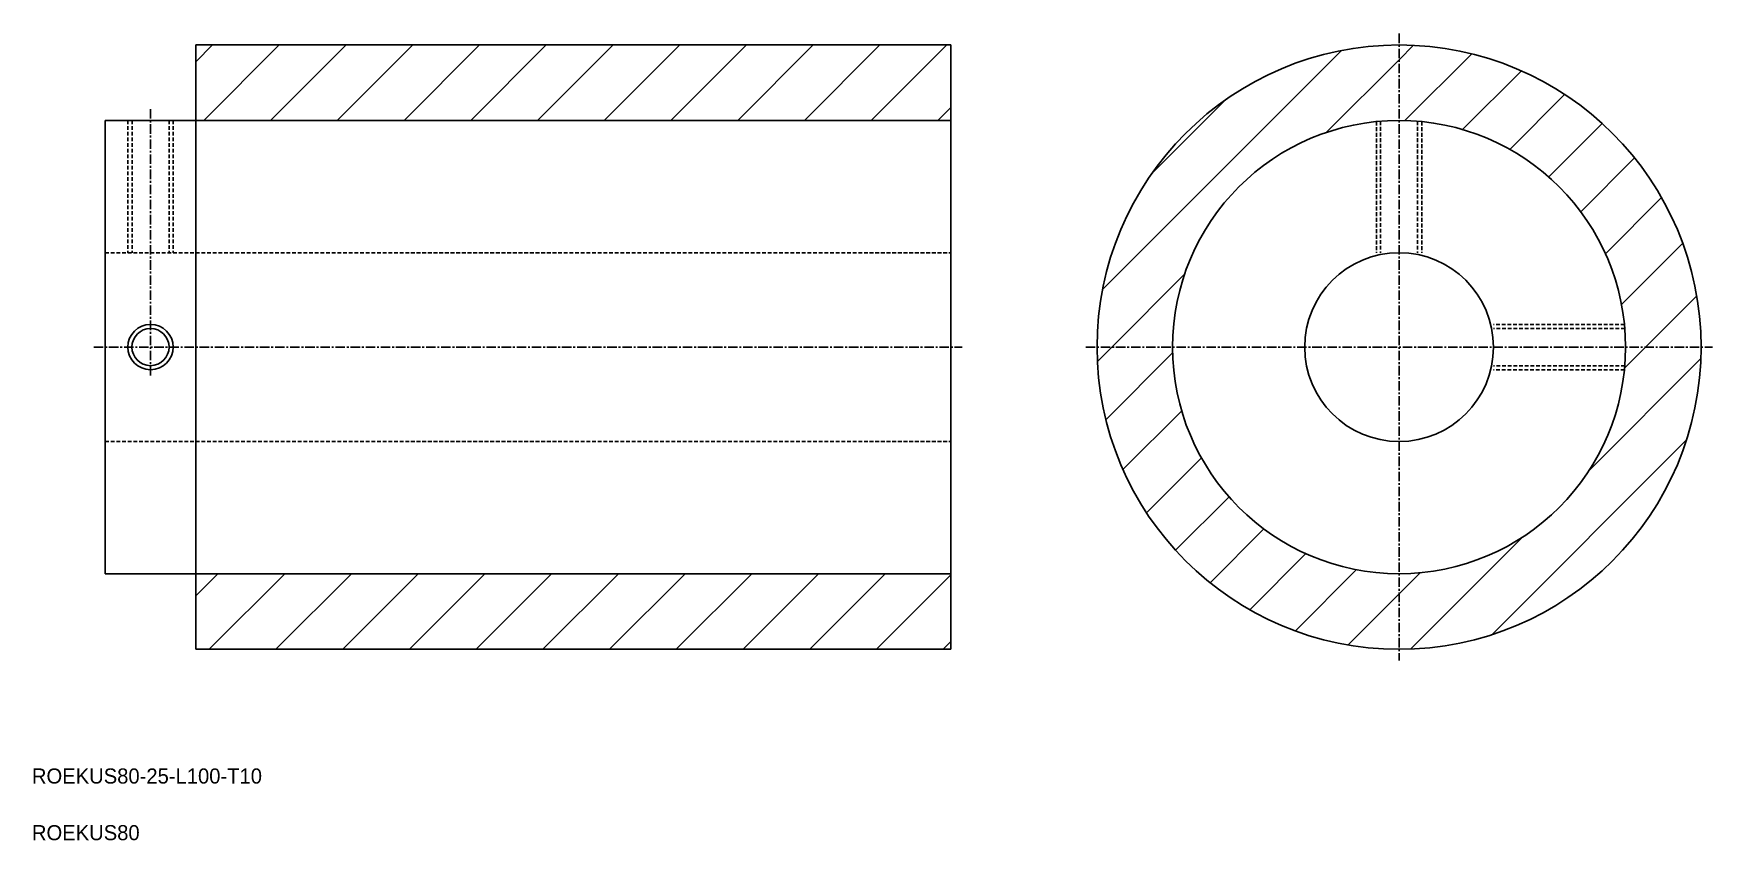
# Model space of a CAD drawing. Extents: x -86 to 136, y 371 to 478.
import ezdxf

# ---------------------------------------------------------------- set-up
doc = ezdxf.new("R2010")
doc.units = 0
doc.linetypes.add('CENTER', pattern=[2, 1.25, -0.25, 0.25, -0.25])
doc.linetypes.add('DASHED', pattern=[0.75, 0.5, -0.25])
doc.layers.get('0').update_dxf_attribs({"linetype": 'CONTINUOUS'})
doc.layers.add('CENTER', color=1, linetype='CENTER')

# ---------------------------------------------------------------- blocks, each defined once
blk = doc.blocks.new('*X2')
at = {"color": 0, "linetype": 'CONTINUOUS'}
for p, q in [((-64.8, 474.37), (-62.58, 476.59)), ((-63.74, 466.59), (-53.74, 476.59)), ((-54.9, 466.59), (-44.9, 476.59)), ((-46.06, 466.59), (-36.06, 476.59)), ((-37.22, 466.59), (-27.22, 476.59)), ((-28.38, 466.59), (-18.38, 476.59)), ((-19.54, 466.59), (-9.54, 476.59)), ((-10.7, 466.59), (-0.7, 476.59)), ((-1.87, 466.59), (8.13, 476.59)), ((6.97, 466.59), (16.97, 476.59)), ((15.81, 466.59), (25.81, 476.59)), ((24.65, 466.59), (34.65, 476.59)), ((55.31, 444.21), (86.95, 475.86)), ((94.57, 474.64), (96.48, 476.55)), ((84.93, 465), (94.57, 474.64)), ((95.35, 466.58), (104.19, 475.42)), ((102.99, 465.39), (110.77, 473.16)), ((61.85, 459.6), (71.57, 469.31)), ((109.22, 462.77), (116.5, 470.05)), ((33.49, 466.59), (35.2, 468.31)), ((114.4, 459.11), (121.48, 466.19)), ((118.63, 454.51), (125.76, 461.64)), ((121.91, 448.95), (129.34, 456.38)), ((124.04, 442.24), (132.14, 450.34)), ((56.52, 436.59), (66.16, 446.23)), ((127.23, 436.59), (134, 443.36)), ((54.62, 434.69), (56.52, 436.59)), ((124.44, 433.8), (127.23, 436.59)), ((55.75, 426.98), (64.58, 435.81)), ((119.73, 420.25), (134.54, 435.06)), ((58, 420.39), (65.78, 428.17)), ((106.84, 398.52), (132.65, 424.33)), ((61.12, 414.67), (68.39, 421.94)), ((64.97, 409.69), (72.05, 416.77)), ((69.53, 405.4), (76.65, 412.53)), ((96.1, 396.62), (110.91, 411.43)), ((74.79, 401.83), (82.22, 409.25)), ((80.83, 399.03), (88.93, 407.13)), ((-64.8, 403.66), (-61.87, 406.59)), ((-63.03, 396.59), (-53.03, 406.59)), ((-54.19, 396.59), (-44.19, 406.59)), ((-45.35, 396.59), (-35.35, 406.59)), ((-36.51, 396.59), (-26.51, 406.59)), ((-27.67, 396.59), (-17.67, 406.59)), ((-18.83, 396.59), (-8.83, 406.59)), ((-9.99, 396.59), (0.01, 406.59)), ((-1.16, 396.59), (8.84, 406.59)), ((7.68, 396.59), (17.68, 406.59)), ((16.52, 396.59), (26.52, 406.59)), ((25.36, 396.59), (35.2, 406.44)), ((94.57, 403.93), (97.36, 406.72)), ((87.81, 397.17), (94.57, 403.93)), ((34.2, 396.59), (35.2, 397.6))]:
    blk.add_line(p, q, dxfattribs=at)

msp = doc.modelspace()

# ---------------------------------------------------------------- linework, layer by layer
at = {"color": 7, "linetype": 'CONTINUOUS'}
for p, q in [((-64.8, 476.59), (-64.8, 396.59)), ((35.2, 476.59), (-64.8, 476.59)), ((35.2, 396.59), (35.2, 476.59)), ((35.2, 466.59), (-76.8, 466.59)), ((-76.8, 466.59), (-76.8, 406.59)), ((-64.8, 436.59), (-64.8, 436.59)), ((35.2, 406.59), (-76.8, 406.59)), ((35.2, 396.59), (-64.8, 396.59))]:
    msp.add_line(p, q, dxfattribs=at)
at = {"color": 3, "linetype": 'DASHED'}
for p, q in [((-73.8, 466.59), (-73.8, 449.09)), ((-73.25, 466.59), (-73.25, 449.09)), ((-68.34, 466.59), (-68.34, 449.09)), ((-67.8, 466.59), (-67.8, 449.09)), ((91.57, 466.44), (91.57, 449.09)), ((92.11, 466.49), (92.11, 449.09)), ((97.03, 466.49), (97.03, 449.09)), ((97.57, 466.44), (97.57, 449.09)), ((-76.8, 449.09), (35.2, 449.09)), ((124.42, 439.59), (107.07, 439.59)), ((124.47, 439.05), (107.07, 439.05)), ((124.47, 434.13), (107.07, 434.13)), ((124.42, 433.59), (107.07, 433.59)), ((-76.8, 424.09), (35.2, 424.09))]:
    msp.add_line(p, q, dxfattribs=at)
at = {"color": 7, "linetype": 'CONTINUOUS'}
for centre, radius in [((94.57, 436.59), 40), ((94.57, 436.59), 30), ((94.57, 436.59), 12.5), ((-70.8, 436.59), 2.46)]:
    msp.add_circle(centre, radius, dxfattribs=at)
at = {"color": 3, "linetype": 'CONTINUOUS'}
msp.add_circle((-70.8, 436.59), 3, dxfattribs=at)
at = {"layer": 'CENTER', "color": 1, "linetype": 'CENTER'}
for p, q in [((94.57, 478.09), (94.57, 395.09)), ((-70.8, 468.09), (-70.8, 432.59)), ((-78.3, 436.59), (36.7, 436.59)), ((53.07, 436.59), (136.07, 436.59))]:
    msp.add_line(p, q, dxfattribs=at)

# ---------------------------------------------------------------- block references
at = {"color": 3, "linetype": 'CONTINUOUS'}
msp.add_blockref('*X2', (0, 0), dxfattribs=at)

# ---------------------------------------------------------------- texts
at = {"color": 7, "linetype": 'CONTINUOUS'}
for s, p in [('ROEKUS80-25-L100-T10', (-86.51, 378.81)), ('ROEKUS80', (-86.51, 371.31))]:
    msp.add_text(s, height=2, dxfattribs=at).set_placement(p)

doc.saveas('drawing.dxf')
